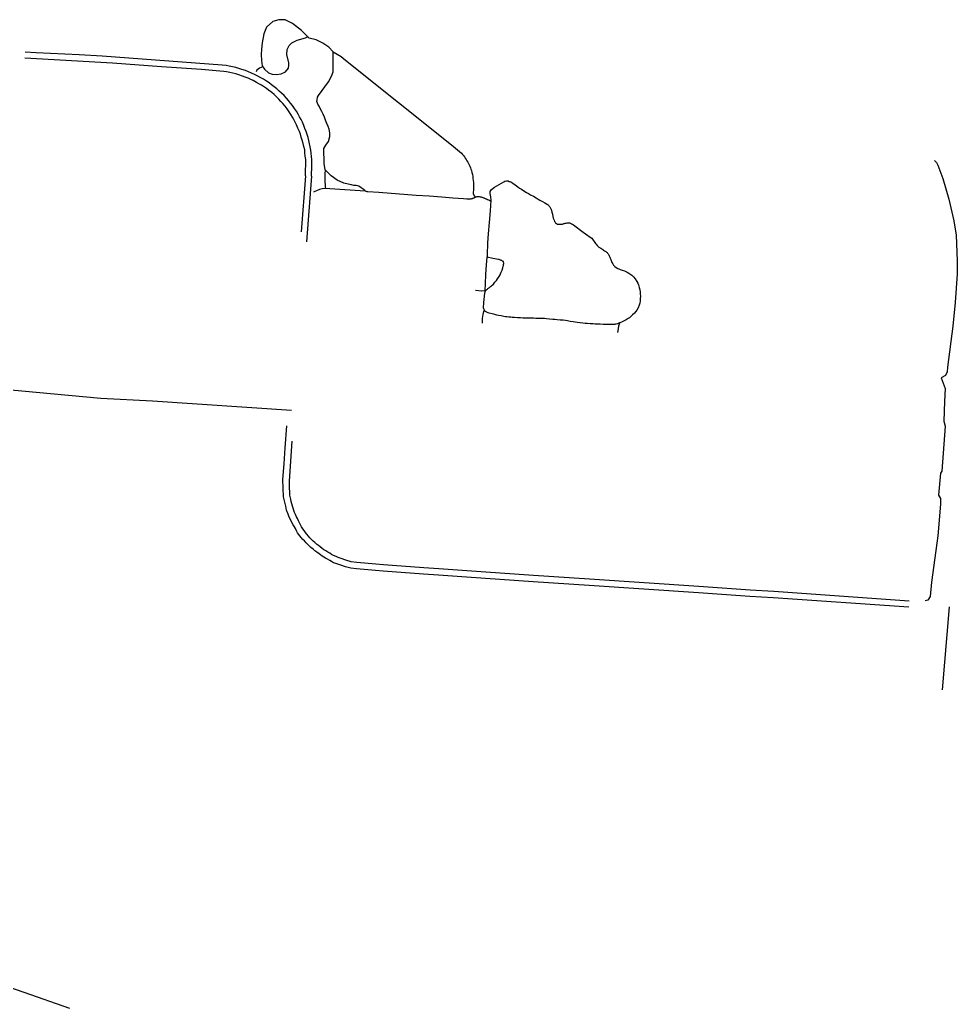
# Model space of a CAD drawing. Header units: inches. Extents: x 327545 to 344127, y 4677187 to 4689491.
# Drawn here: x 336745 to 338073, y 4678569 to 4679969 of the extents above; entities that cross this region are included whole.
import ezdxf

# ---------------------------------------------------------------- set-up
doc = ezdxf.new("R2010")
doc.units = ezdxf.units.IN
doc.header["$MEASUREMENT"] = 0
doc.layers.add('Trails', color=7, linetype='Continuous')

msp = doc.modelspace()

# ---------------------------------------------------------------- linework, layer by layer
at = {"layer": 'Trails'}
for p, q in [((337149.6873, 4679748.1525), (337143.9147, 4679668.9852)), ((337158.1805, 4679747.9144), (337151.3942, 4679654.8455)), ((338061.1355, 4679138.0785), (338051.0894, 4679020.4997))]:
    msp.add_line(p, q, dxfattribs=at)
for points in [[(337188.8665, 4679923.8996), (337182.6753, 4679930.4877), (337174.4996, 4679936.1234), (337164.8952, 4679940.6477), (337154.9733, 4679943.3465), (337144.4164, 4679953.9828), (337131.3063, 4679963.8253), (337121.305, 4679969.2228), (337112.0182, 4679969.2228), (337103.7658, 4679966.5942), (337094.8758, 4679958.6566), (337090.7456, 4679949.1541), (337088.7612, 4679936.7848), (337087.6368, 4679927.5905), (337087.1737, 4679919.8515), (337087.3722, 4679911.5171), (337088.6951, 4679904.0426), (337091.8701, 4679899.0816), (337097.2874, 4679894.253), (337102.6453, 4679892.0701), (337109.0922, 4679891.6531), (337115.6335, 4679892.5066), (337121.5762, 4679895.2848), (337125.7038, 4679900.603), (337126.18, 4679905.1274), (337126.1469, 4679908.3751), (337123.4416, 4679920.2483), (337123.7591, 4679927.2333), (337126.5372, 4679932.8293), (337130.3472, 4679936.6393), (337138.1458, 4679940.3104), (337150.0379, 4679943.5283), (337152.8633, 4679945.0068)], [(337158.1805, 4679747.9144), (337158.4366, 4679752.7118), (337158.8864, 4679757.3685), (337158.7735, 4679761.8172), (337158.8528, 4679766.4845), (337158.837, 4679771.1359), (337158.4401, 4679775.7714), (337158.0432, 4679780.3434), (337157.3288, 4679784.7408), (337156.6145, 4679789.3445), (337155.6778, 4679793.7419), (337154.5825, 4679798.298), (337153.4712, 4679802.6954), (337152.0266, 4679806.9182), (337150.6137, 4679811.1092), (337149.0738, 4679815.4748), (337147.5022, 4679819.6182), (337145.5654, 4679824.1267), (337143.6446, 4679827.8574), (337141.3586, 4679831.7309), (337139.3848, 4679835.6732), (337137.0141, 4679839.6525), (337134.4106, 4679843.5895), (337131.6589, 4679847.6323), (337128.7167, 4679851.273), (337125.7746, 4679854.8714), (337122.7901, 4679858.1734), (337119.4669, 4679861.7505), (337116.1226, 4679865.1161), (337112.7359, 4679868.2276), (337109.3069, 4679871.2544), (337105.7175, 4679874.3037), (337101.9537, 4679876.9914), (337098.3399, 4679879.8892), (337094.4902, 4679882.4292), (337090.4818, 4679884.8899), (337086.4733, 4679887.1521), (337082.3855, 4679889.4936), (337077.5436, 4679891.7558), (337073.4558, 4679893.6608), (337069.2489, 4679895.4864), (337064.8436, 4679897.3121), (337059.9223, 4679898.9393), (337055.5964, 4679900.368), (337051.2704, 4679901.4793), (337046.5079, 4679902.7096), (337041.8645, 4679903.5033), (337037.4592, 4679904.2971), (337031.689, 4679905.0571), (336861.8262, 4679917.5984), (336829.5998, 4679919.5034), (336768.7191, 4679922.5196), (336753.0822, 4679923.4721)], [(337214.4016, 4679735.4417), (337204.2389, 4679737.9201), (337194.7138, 4679741.9682), (337186.3265, 4679748.133), (337177.754, 4679756.732), (337176.5105, 4679765.913), (337175.7167, 4679786.8152), (337178.4948, 4679791.6835), (337182.6224, 4679797.0016), (337184.2628, 4679804.0378), (337184.3157, 4679809.012), (337183.3632, 4679814.4624), (337181.9874, 4679818.1401), (337180.2676, 4679822.4528), (337178.2303, 4679827.2418), (337176.8015, 4679831.1841), (337175.0023, 4679835.4439), (337173.0709, 4679839.3333), (337170.3192, 4679844.6779), (337169.1021, 4679846.9057), (337168.229, 4679848.1439), (337167.4352, 4679849.5251), (337166.6415, 4679851.2713), (337166.0859, 4679853.2557), (337166.1652, 4679855.8751), (337166.8796, 4679859.5263), (337168.3084, 4679862.1457), (337182.4371, 4679881.3545), (337186.5647, 4679889.1333), (337188.9459, 4679895.642), (337189.1047, 4679901.0395), (337189.0887, 4679912.2746), (337188.8665, 4679923.8996)], [(337188.8665, 4679923.8996), (337200.1802, 4679917.1211), (337206.6298, 4679911.9111), (337356.5702, 4679791.9125), (337370.5548, 4679780.246), (337372.009, 4679778.5861), (337373.4085, 4679776.8798), (337374.7518, 4679775.1289), (337376.0375, 4679773.3353), (337377.2643, 4679771.5008), (337378.4308, 4679769.6275), (337379.5358, 4679767.7173), (337380.5782, 4679765.7721), (337381.5568, 4679763.7941), (337382.4706, 4679761.7854), (337383.3187, 4679759.748), (337384.1001, 4679757.6842), (337384.8141, 4679755.596), (337385.4905, 4679752.8723), (337386.0776, 4679750.128), (337386.5747, 4679747.3659), (337386.9813, 4679744.589), (337387.2969, 4679741.8004), (337387.5212, 4679739.0029), (337387.654, 4679736.1996), (337387.6952, 4679733.3935), (337387.6446, 4679730.5875), (337387.5023, 4679727.7846), (337387.2686, 4679724.9879), (337387.2464, 4679724.7581), (337387.2321, 4679724.5277), (337387.2256, 4679724.2969), (337387.227, 4679724.066), (337387.2363, 4679723.8353), (337387.2534, 4679723.6051), (337387.2783, 4679723.3756), (337387.311, 4679723.147), (337387.3515, 4679722.9197), (337387.3997, 4679722.6939), (337387.4556, 4679722.4699), (337387.519, 4679722.2479), (337387.59, 4679722.0282), (337387.6684, 4679721.811), (337387.7541, 4679721.5967), (337387.8471, 4679721.3854), (337387.9472, 4679721.1773), (337388.0544, 4679720.9728), (337388.1685, 4679720.7721), (337388.2893, 4679720.5753), (337388.4167, 4679720.3828), (337388.5507, 4679720.1948), (337388.6909, 4679720.0114), (337388.8373, 4679719.8329), (337388.9897, 4679719.6594), (337389.148, 4679719.4913), (337389.3118, 4679719.3286), (337389.4811, 4679719.1717), (337389.6557, 4679719.0205), (337389.8352, 4679718.8754), (337390.0197, 4679718.7365)], [(337149.6873, 4679748.1525), (337149.9699, 4679753.1352), (337150.0651, 4679757.7416), (337150.3068, 4679762.2406), (337150.3862, 4679766.9078), (337150.1763, 4679771.4576), (337149.6206, 4679776.2042), (337149.0809, 4679780.6492), (337148.8622, 4679785.1641), (337147.5093, 4679789.6504), (337146.5409, 4679793.9843), (337145.255, 4679798.6357), (337143.9691, 4679802.8267), (337142.715, 4679807.1288), (337141.2545, 4679811.1452), (337139.1872, 4679815.8378), (337137.1905, 4679820.5432), (337135.4442, 4679824.2738), (337133.4599, 4679827.9092), (337131.6025, 4679831.1953), (337129.253, 4679835.1006), (337126.7606, 4679838.8789), (337124.0301, 4679842.9587), (337121.2202, 4679846.6894), (337117.9023, 4679850.4994), (337115.0289, 4679853.4998), (337111.9333, 4679856.7541), (337109.1234, 4679859.4846), (337105.4016, 4679863.2375), (337102.0149, 4679866.349), (337097.7252, 4679869.4383), (337094.8994, 4679871.6925), (337092.026, 4679873.6769), (337087.581, 4679876.4868), (337084.5965, 4679878.2172), (337080.6912, 4679880.4556), (337075.9129, 4679883.0114), (337072.2616, 4679884.7259), (337068.531, 4679886.504), (337064.6452, 4679887.9855), (337060.597, 4679889.4936), (337055.6758, 4679891.0811), (337051.3498, 4679892.5099), (337047.1826, 4679893.5021), (337042.6186, 4679894.4546), (337037.8164, 4679895.3674), (337034.4032, 4679895.9627), (337028.4104, 4679896.558), (337002.7325, 4679898.7805), (336946.0432, 4679902.5965), (336876.6947, 4679907.5892), (336752.6059, 4679914.8996)], [(337089.5726, 4679902.3807), (337084.9689, 4679900.4757), (337081.1588, 4679897.6711), (337079.9947, 4679895.2898)], [(338040.4664, 4679769.9474), (338043.1254, 4679766.8915), (338045.2686, 4679763.4387), (338052.1881, 4679744.6585), (338060.7606, 4679714.9722), (338067.9044, 4679684.4921), (338071.0794, 4679664.1721), (338072.5081, 4679627.977), (338072.3494, 4679609.4032), (338069.8094, 4679568.9219), (338066.3169, 4679535.2668), (338058.8556, 4679477.323), (338058.0619, 4679470.8142), (338055.6806, 4679465.5754), (338049.8068, 4679461.9242), (338055.3631, 4679447.1604), (338054.6045, 4679428.4999)], [(337177.6819, 4679756.4203), (337177.0469, 4679751.552), (337177.0469, 4679741.0745), (337177.5761, 4679734.1953), (337177.786, 4679732.0482), (337178.1317, 4679730.2265)], [(337407.2269, 4679632.803), (337407.3722, 4679634.2423), (337407.5791, 4679636.2911), (337408.2064, 4679653.5501), (337408.7907, 4679666.2839), (337410.4271, 4679682.1721), (337411.8296, 4679698.878), (337412.6478, 4679713.7148), (337412.414, 4679718.3877), (337411.479, 4679723.1776), (337411.479, 4679726.215), (337413.2322, 4679728.7852), (337417.5567, 4679732.0563), (337430.5303, 4679739.8835), (337432.1154, 4679740.6643), (337434.4393, 4679741.1129), (337436.8434, 4679740.9047), (337438.4194, 4679740.28), (337439.3576, 4679739.9676), (337440.495, 4679739.4879), (337443.2759, 4679737.832), (337446.8564, 4679735.2435), (337450.3319, 4679732.6579), (337452.8274, 4679730.9603), (337455.4481, 4679729.3196), (337459.1931, 4679726.9933), (337462.943, 4679724.6926), (337465.6108, 4679723.1116), (337468.4359, 4679721.4879), (337472.4435, 4679719.1889), (337476.4524, 4679716.8911), (337479.2872, 4679715.2684), (337481.7509, 4679713.8639), (337485.2394, 4679711.8822), (337488.7301, 4679709.8984), (337491.234, 4679708.4685), (337492.079, 4679707.9186), (337493.1818, 4679707.0891), (337494.2601, 4679706.1869), (337495.0447, 4679705.3712), (337495.8756, 4679704.0985), (337496.7421, 4679702.3501), (337497.504, 4679700.5974), (337497.9951, 4679699.2833), (337498.6397, 4679696.9724), (337499.3613, 4679693.762), (337500.0539, 4679690.6087), (337500.6054, 4679688.4554), (337501.0368, 4679687.1419), (337501.75, 4679685.2652), (337502.5224, 4679683.455), (337503.0982, 4679682.3857), (337503.7357, 4679681.6748), (337504.9829, 4679680.7419), (337506.3047, 4679679.9949), (337507.1876, 4679679.7393), (337508.4665, 4679679.676), (337510.504, 4679679.6775), (337512.4929, 4679679.7679), (337513.7917, 4679679.9608), (337514.4754, 4679680.1538), (337515.573, 4679680.5264), (337516.7529, 4679680.9226), (337517.6914, 4679681.1734), (337518.9088, 4679681.3637), (337520.5392, 4679681.5108), (337522.1728, 4679681.5963), (337523.4955, 4679681.5818), (337524.9104, 4679681.2378), (337526.5493, 4679680.446), (337528.0555, 4679679.5465), (337529.046, 4679678.8298), (337543.024, 4679668.6109), (337549.7235, 4679663.7859), (337551.1376, 4679662.8013), (337553.1059, 4679661.3109), (337555.0392, 4679659.7181), (337556.3535, 4679658.3945), (337557.3322, 4679657.1235), (337558.5384, 4679655.3776), (337559.7003, 4679653.684), (337560.5467, 4679652.5516), (337561.5137, 4679651.3529), (337562.895, 4679649.6545), (337564.2709, 4679648.0797), (337565.2778, 4679647.1672), (337566.263, 4679646.5094), (337567.8579, 4679645.5807), (337569.524, 4679644.6294), (337570.7073, 4679643.9015), (337571.8053, 4679643.1833), (337573.3413, 4679642.1766), (337574.889, 4679641.1327), (337576.025, 4679640.2909), (337576.725, 4679639.6267), (337577.5342, 4679638.6842), (337578.282, 4679637.716), (337578.7889, 4679636.9486), (337579.2373, 4679636.1232), (337579.7946, 4679635.0183), (337580.3323, 4679633.9151), (337580.7115, 4679633.1036), (337581.2671, 4679631.7731), (337581.9709, 4679629.9132), (337582.652, 4679628.0826), (337583.1317, 4679626.8484), (337583.7476, 4679625.5361), (337584.7708, 4679623.6905), (337585.8669, 4679621.8941), (337586.649, 4679620.803), (337587.7892, 4679619.7483), (337589.8202, 4679618.4279), (337592.0407, 4679617.176), (337593.6248, 4679616.3738), (337595.5327, 4679615.5813), (337598.3659, 4679614.5543), (337601.2606, 4679613.5156), (337603.3456, 4679612.6841), (337605.2573, 4679611.7364), (337607.8014, 4679610.2704), (337610.2894, 4679608.7227), (337612.0877, 4679607.4692), (337614.2177, 4679605.3818), (337616.6543, 4679602.1544), (337618.8668, 4679598.8073), (337620.3219, 4679596.2656), (337621.3264, 4679593.7688), (337622.3415, 4679590.2439), (337623.1509, 4679586.6696), (337623.4822, 4679584.1062)], [(337234.5569, 4679726.5329), (337184.2859, 4679729.8138), (337180.1584, 4679730.343), (337173.6073, 4679729.8773), (337169.9031, 4679729.0835), (337165.4475, 4679727.0621), (337163.1192, 4679726.1096), (337161.1084, 4679725.2629)], [(337412.1217, 4679712.0424), (337410.9304, 4679712.664), (337409.2395, 4679713.5394), (337407.5315, 4679714.4089), (337406.2919, 4679715.0086), (337405.6341, 4679715.3047), (337404.7256, 4679715.6995), (337403.82, 4679716.0873), (337403.1689, 4679716.3618), (337402.482, 4679716.6391), (337401.5191, 4679717.0133), (337400.5527, 4679717.3801), (337399.8043, 4679717.6523), (337398.8811, 4679717.8983), (337397.6411, 4679718.108), (337396.429, 4679718.2643), (337395.5349, 4679718.3426), (337394.6361, 4679718.3682), (337393.3953, 4679718.3659), (337392.0649, 4679718.2837), (337391.03, 4679718.0359), (337390.4702, 4679717.8054), (337389.834, 4679717.5331), (337389.202, 4679717.2571), (337388.749, 4679717.0534), (337388.26, 4679716.8253), (337387.5868, 4679716.5064), (337386.9256, 4679716.1947), (337386.5039, 4679716.0023), (337386.1732, 4679715.8782), (337385.6247, 4679715.7156), (337385.0421, 4679715.562), (337384.6633, 4679715.4749), (337384.1343, 4679715.3875), (337383.3177, 4679715.2886), (337382.485, 4679715.2046), (337381.9213, 4679715.1617), (337381.2117, 4679715.138), (337380.1645, 4679715.1307), (337379.1106, 4679715.1372), (337378.3989, 4679715.1544), (337373.3647, 4679715.5219), (337358.6076, 4679716.7194), (337342.8778, 4679717.8755), (337324.8348, 4679719.2593), (337306.6702, 4679720.5931), (337288.9548, 4679721.8277), (337271.057, 4679723.1904), (337253.7312, 4679724.5142), (337238.2082, 4679725.5337), (337238.1903, 4679725.5349), (337237.6739, 4679725.5927), (337236.9662, 4679725.7261), (337236.2728, 4679725.9206), (337235.599, 4679726.1748), (337234.9499, 4679726.4868), (337234.3305, 4679726.8542), (337233.7454, 4679727.2741), (337231.4381, 4679729.374), (337228.8981, 4679731.4378), (337225.432, 4679733.3692), (337221.6485, 4679734.3217), (337218.2262, 4679734.7333), (337214.816, 4679735.3759), (337214.2437, 4679735.4538)], [(337390.7597, 4679586.1727), (337399.6332, 4679585.2391), (337404.0314, 4679585.9414), (337404.537, 4679595.0421), (337405.004, 4679608.3461), (337406.1716, 4679622.3503), (337407.2269, 4679632.803)], [(337403.3905, 4679557.3045), (337403.1171, 4679557.7613), (337402.6384, 4679558.9174), (337402.2557, 4679560.085), (337402.0404, 4679561.1164), (337402.4744, 4679568.6633), (337403.6904, 4679582.03), (337403.8037, 4679582.6836), (337404.0338, 4679583.5263), (337404.3332, 4679584.3813), (337404.6854, 4679585.0579), (337405.1384, 4679585.6539), (337405.7177, 4679586.3251), (337406.3242, 4679586.9763), (337406.8159, 4679587.438), (337407.373, 4679587.8946), (337408.1125, 4679588.4832), (337408.8448, 4679589.0617), (337409.3635, 4679589.4728), (337410.4153, 4679590.2973), (337411.9061, 4679591.4462), (337413.3861, 4679592.5875), (337414.3638, 4679593.3558), (337415.9929, 4679594.9294), (337418.1063, 4679597.4956), (337420.1894, 4679600.2149), (337421.645, 4679602.1404), (337422.6797, 4679603.6227), (337424.0721, 4679605.7943), (337425.3751, 4679607.9832), (337426.15, 4679609.5356), (337426.9983, 4679611.6834), (337428.1302, 4679614.8285), (337429.175, 4679617.9796), (337429.7774, 4679620.2018), (337429.9762, 4679621.1702), (337430.2377, 4679622.5838), (337430.4318, 4679623.928), (337430.456, 4679624.7769), (337430.391, 4679625.3403), (337430.2396, 4679626.2004), (337430.0647, 4679626.7804), (337429.9802, 4679626.895), (337429.7137, 4679627.0706), (337428.9845, 4679627.4694), (337428.2019, 4679627.8664), (337427.6455, 4679628.1323), (337426.8697, 4679628.484), (337425.7792, 4679628.9776), (337424.7613, 4679629.397), (337424.1009, 4679629.583), (337422.999, 4679629.77), (337415.1394, 4679631.1723), (337407.2269, 4679632.803)], [(337623.477, 4679584.0783), (337623.7715, 4679580.626), (337623.9519, 4679578.0039), (337623.8636, 4679574.2965), (337623.5677, 4679570.5973), (337623.0854, 4679567.9137), (337622.1684, 4679565.1642), (337620.6334, 4679561.5141), (337618.867, 4679557.9458), (337617.2309, 4679555.5168), (337615.4842, 4679553.6336), (337612.9859, 4679551.2164), (337610.3888, 4679548.8881), (337608.391, 4679547.3515), (337606.4906, 4679546.1062), (337603.8328, 4679544.4242), (337601.1021, 4679542.7934), (337599.0435, 4679541.7575), (337597.0994, 4679540.9482), (337594.9402, 4679540.0853)], [(337400.3261, 4679539.5486), (337400.5596, 4679546.3174), (337401.2601, 4679551.9191), (337402.1942, 4679555.8869), (337403.3905, 4679557.3045)], [(337594.9402, 4679540.0853), (337594.3967, 4679539.8681), (337591.6503, 4679538.8317), (337589.6153, 4679538.1816), (337588.747, 4679537.9784), (337587.5772, 4679537.7582), (337586.3732, 4679537.5778), (337585.4572, 4679537.5177), (337583.0488, 4679537.5486), (337579.7272, 4679537.628), (337576.4106, 4679537.7226), (337574.0621, 4679537.8007), (337571.1719, 4679537.9146), (337567.0923, 4679538.0865), (337563.0139, 4679538.2635), (337560.125, 4679538.393), (337557.1139, 4679538.5473), (337552.8637, 4679538.7916), (337548.6138, 4679539.0521), (337545.5921, 4679539.2583), (337542.6694, 4679539.5277), (337538.5714, 4679539.9957), (337534.4868, 4679540.499), (337531.5791, 4679540.8827), (337528.6766, 4679541.364), (337524.643, 4679542.1632), (337520.6668, 4679542.9301), (337517.877, 4679543.3289), (337514.8207, 4679543.6138), (337510.4411, 4679543.9755), (337506.0488, 4679544.3321), (337502.9335, 4679544.6028), (337499.8136, 4679544.9088), (337495.4233, 4679545.3732), (337491.0548, 4679545.8155), (337487.9872, 4679546.055), (337484.8379, 4679546.1924), (337480.3437, 4679546.3057), (337475.8336, 4679546.3968), (337472.6424, 4679546.4655), (337469.5231, 4679546.5257), (337465.1072, 4679546.5935), (337460.68, 4679546.6714), (337457.5313, 4679546.7635), (337454.4283, 4679546.9248), (337450.0701, 4679547.22), (337445.7232, 4679547.5372), (337442.6465, 4679547.7679), (337440.6729, 4679547.929), (337437.8878, 4679548.1732), (337435.0972, 4679548.4359), (337433.092, 4679548.657), (337430.4892, 4679549.067), (337426.8835, 4679549.7834), (337423.3063, 4679550.5535), (337420.7745, 4679551.1367), (337417.9682, 4679551.8428), (337414.026, 4679552.8759), (337410.083, 4679553.9588), (337407.2721, 4679554.8227), (337406.5414, 4679555.0998), (337405.553, 4679555.5297), (337404.5021, 4679556.0924), (337403.6885, 4679556.8067), (337403.3905, 4679557.3045)], [(337591.8148, 4679526.4212), (337592.7489, 4679531.3227), (337593.683, 4679535.7574), (337594.9402, 4679540.0853)], [(337130.2313, 4679416.0312), (336933.1766, 4679429.2548), (336860.0585, 4679433.1018), (336702.02, 4679447.6117)], [(338054.6045, 4679428.4999), (338053.4849, 4679400.9565), (338055.3631, 4679393.6616), (338050.6006, 4679330.0027), (338048.7749, 4679327.1117), (338046.1556, 4679296.0301), (338048.8543, 4679291.2676), (338048.6956, 4679283.4888), (338045.0443, 4679238.245), (338040.7581, 4679207.2887), (338036.3131, 4679172.8399), (338034.4081, 4679152.3611), (338031.0743, 4679147.2811), (338026.9468, 4679146.1698)], [(338003.8019, 4679137.1773), (337812.1743, 4679150.4859), (337778.678, 4679152.4967), (337706.0762, 4679157.5767), (337551.2991, 4679168.0697), (337472.0033, 4679173.487), (337377.7784, 4679179.8371), (337338.2231, 4679182.7475), (337316.8579, 4679184.0704), (337259.9724, 4679188.6014), (337248.8474, 4679189.1211), (337221.9682, 4679191.5614), (337213.9852, 4679192.6158), (337206.5345, 4679194.4996), (337199.6645, 4679196.744), (337195.6428, 4679198.1198), (337192.997, 4679199.0723), (337189.7061, 4679200.3841), (337186.8486, 4679201.9716), (337184.3037, 4679203.4207), (337181.1965, 4679205.2106), (337178.2332, 4679206.6394), (337175.799, 4679208.3857), (337173.6294, 4679209.7615), (337170.9836, 4679211.4548), (337169.2373, 4679212.8307), (337166.1152, 4679215.2119), (337163.2048, 4679217.1169), (337160.5061, 4679219.3923), (337157.6485, 4679221.8265), (337155.5319, 4679223.9961), (337153.521, 4679225.6894), (337150.8752, 4679228.6528), (337148.3881, 4679231.1399), (337146.2714, 4679233.3095), (337143.8902, 4679236.2728), (337141.8264, 4679238.4953), (337138.3586, 4679242.7463), (337137.3003, 4679245.6038), (337135.5011, 4679248.673), (337134.1253, 4679251.3188), (337132.3261, 4679253.8588), (337130.4211, 4679257.4571), (337128.5161, 4679261.5847), (337126.8228, 4679264.8655), (337125.1294, 4679269.0988), (337123.0128, 4679274.708), (337121.8486, 4679280.3172), (337121.1078, 4679284.233), (337119.7319, 4679289.7364), (337118.8852, 4679293.5464), (337117.6616, 4679318.2666), (337119.4476, 4679340.1609), (337121.1674, 4679362.9813), (337123.5288, 4679394.0567)], [(338004.331, 4679146.1203), (337812.7035, 4679159.4288), (337779.2072, 4679161.4397), (337706.6054, 4679166.5197), (337551.8282, 4679177.0126), (337472.5324, 4679182.43), (337378.3075, 4679188.78), (337338.7522, 4679191.6904), (337317.3871, 4679193.0133), (337260.5016, 4679197.5443), (337249.3765, 4679198.0641), (337222.4974, 4679200.5044), (337214.5334, 4679201.7744), (337207.0589, 4679203.7852), (337200.3424, 4679206.2314), (337196.2942, 4679207.5808), (337193.2212, 4679208.9763), (337189.5473, 4679210.597), (337186.6898, 4679212.1845), (337184.2292, 4679213.6927), (337181.3033, 4679215.4213), (337178.5914, 4679217.0418), (337175.6479, 4679218.7947), (337173.2997, 4679220.6468), (337170.82, 4679222.758), (337168.1902, 4679224.687), (337165.6284, 4679226.7055), (337163.1375, 4679228.8109), (337160.7207, 4679231.0009), (337158.3807, 4679233.2727), (337156.1202, 4679235.6238), (337153.9421, 4679238.0513), (337151.8488, 4679240.5524), (337149.8428, 4679243.124), (337147.9266, 4679245.7632), (337146.1024, 4679248.4667), (337144.3724, 4679251.2315), (337142.7385, 4679254.0542), (337141.2028, 4679256.9315), (337139.7671, 4679259.8599), (337138.433, 4679262.8361), (337136.9397, 4679265.438), (337135.5903, 4679268.4543), (337134.3997, 4679271.4309), (337133.4868, 4679274.209), (337132.2565, 4679277.6221), (337131.4231, 4679280.4003), (337130.5896, 4679283.5356), (337129.6768, 4679286.9884), (337129.0418, 4679290.4015), (337127.7954, 4679295.7976), (337127.6565, 4679299.056), (337127.158, 4679307.7053), (337127.2638, 4679315.7487), (337131.0738, 4679372.4755)], [(336512.0329, 4678673.3689), (336645.5087, 4678628.5689), (336751.1438, 4678591.9902), (336815.9492, 4678569.4399)]]:
    msp.add_lwpolyline(points, dxfattribs=at)

doc.saveas('drawing.dxf')
